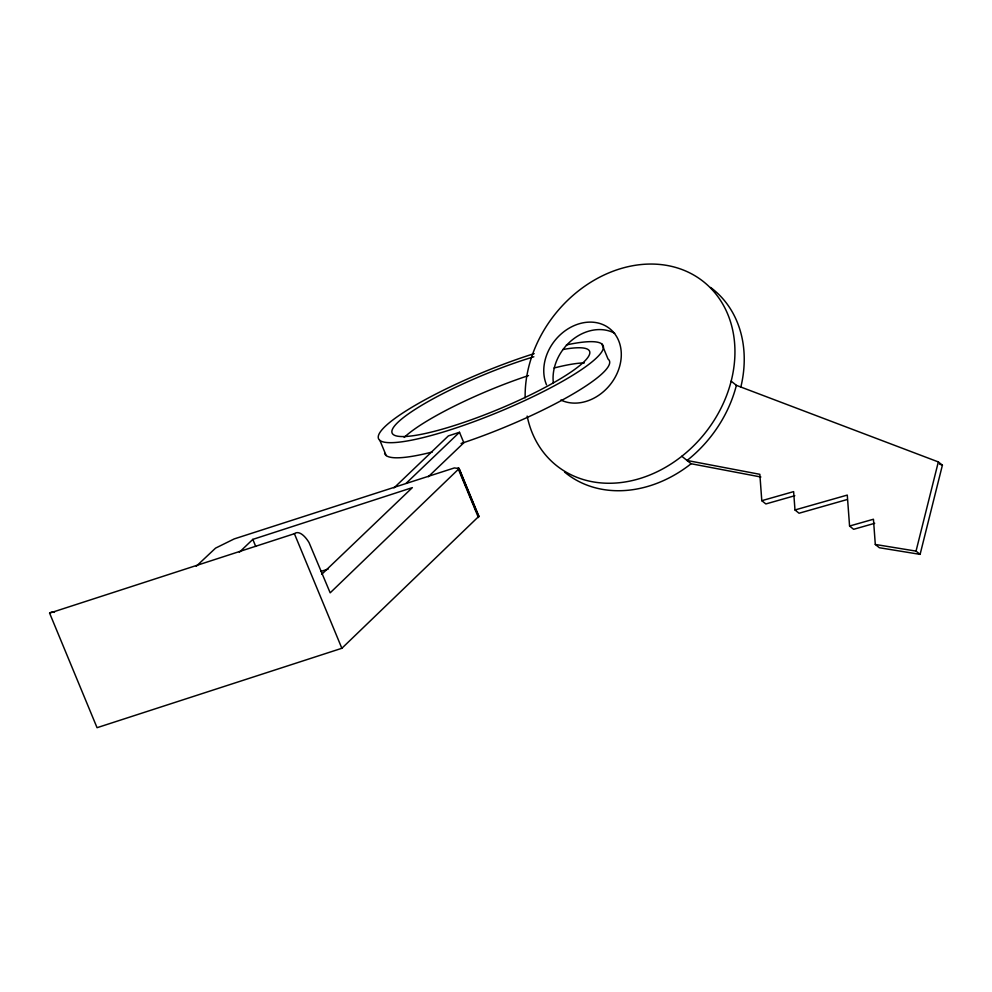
<?xml version="1.0" encoding="UTF-8"?>
<svg xmlns="http://www.w3.org/2000/svg" width="992" height="992" viewBox="0 0 992 992"><rect width="100%" height="100%" fill="white"/><g stroke="black" fill="none" stroke-linecap="round" stroke-linejoin="round"><path stroke-width="1.49" d="M459.135 468.559L330.175 592.832L309.033 542.55A27.144 10.999 72 0 0 294.401 533.708L49.6 613.13L97.055 727.694L341.856 648.284L478.9 516.274L459.135 468.559L454.373 467.939L234.199 538.916L215.574 548.117L196.255 566.271M938.333 461.925L942.4 465.186L920.105 554.367L916.038 551.106L938.333 461.925L736.386 385.342L731.166 381.139M239.37 552.234L252.811 539.388L412.35 487.63L321.681 574.356M394.01 487.89L448.372 435.897L459.494 432.289L463.834 442.767L428.308 476.73M406.212 483.228L459.494 432.289M320.875 571.442L328.191 569.061M736.386 385.342A117.713 95.703 -51.2 0 1 687.047 460.474L759.847 474.312L761.794 500.687L793.625 491.623L794.976 509.962L799.044 513.236L846.994 499.584M794.803 495.715L765.849 503.948L761.794 500.687M794.976 509.962L847.28 495.082L849.574 526.033L853.628 529.306L874.696 523.305M849.574 526.033L873.444 519.238L875.304 544.459L879.371 547.733L920.105 554.367M875.304 544.459L916.038 551.106M564.609 472.093A117.713 95.703 -51.2 0 0 691.114 463.735L760.876 477.003M939.511 464.095L942.4 465.186M477.983 515.567L478.9 516.274M681.814 456.27L691.114 463.735M601.784 343.926L608.046 359.054A121.557 21.316 -22.5 0 1 461.082 443.486M458.85 468.125L478.826 516.844M458.217 467.84L459.37 470.654M460.536 473.457L466.352 487.494M467.517 490.296L473.333 504.333M474.486 507.135L476.234 511.351M458.651 469.836L478.417 517.551M379.899 440.411L386.173 455.539M294.401 533.708L341.856 648.284M252.811 539.388L255.713 546.406M432.289 451.992A121.557 21.316 -22.5 0 1 384.598 453.17M404.19 437.435A106.851 18.736 -22.5 0 1 528.5 375.571M554.082 367.995A106.851 18.736 -22.5 0 1 584.362 362.898M566.395 344.931A121.557 21.316 -22.5 0 1 537.292 394.58A121.557 21.316 -22.5 0 1 378.25 437.472A121.557 21.316 -22.5 0 1 534.167 353.623M562.873 349.519A106.851 18.736 -22.5 0 1 525.152 397.432A106.851 18.736 -22.5 0 1 391.976 430.677A106.851 18.736 -22.5 0 1 533.857 356.773M49.6 613.13A27.144 10.999 72 0 1 54.473 612.374M710.594 287.457A117.713 95.703 -51.2 0 1 740.826 387.116M525.165 397.829A117.713 95.703 -51.2 0 1 675.081 267.27A117.713 95.703 -51.2 0 1 694.499 444.949A117.713 95.703 -51.2 0 1 527.161 416.082M546.518 384.822A43.499 35.365 -51.2 0 1 580.394 323.429A43.499 35.365 -51.2 0 1 619.901 365.378A43.499 35.365 -51.2 0 1 560.852 400.036M553.325 382.763A43.499 35.365 -51.2 0 1 572.272 339.884A43.499 35.365 -51.2 0 1 614.693 333.262"/></g></svg>
